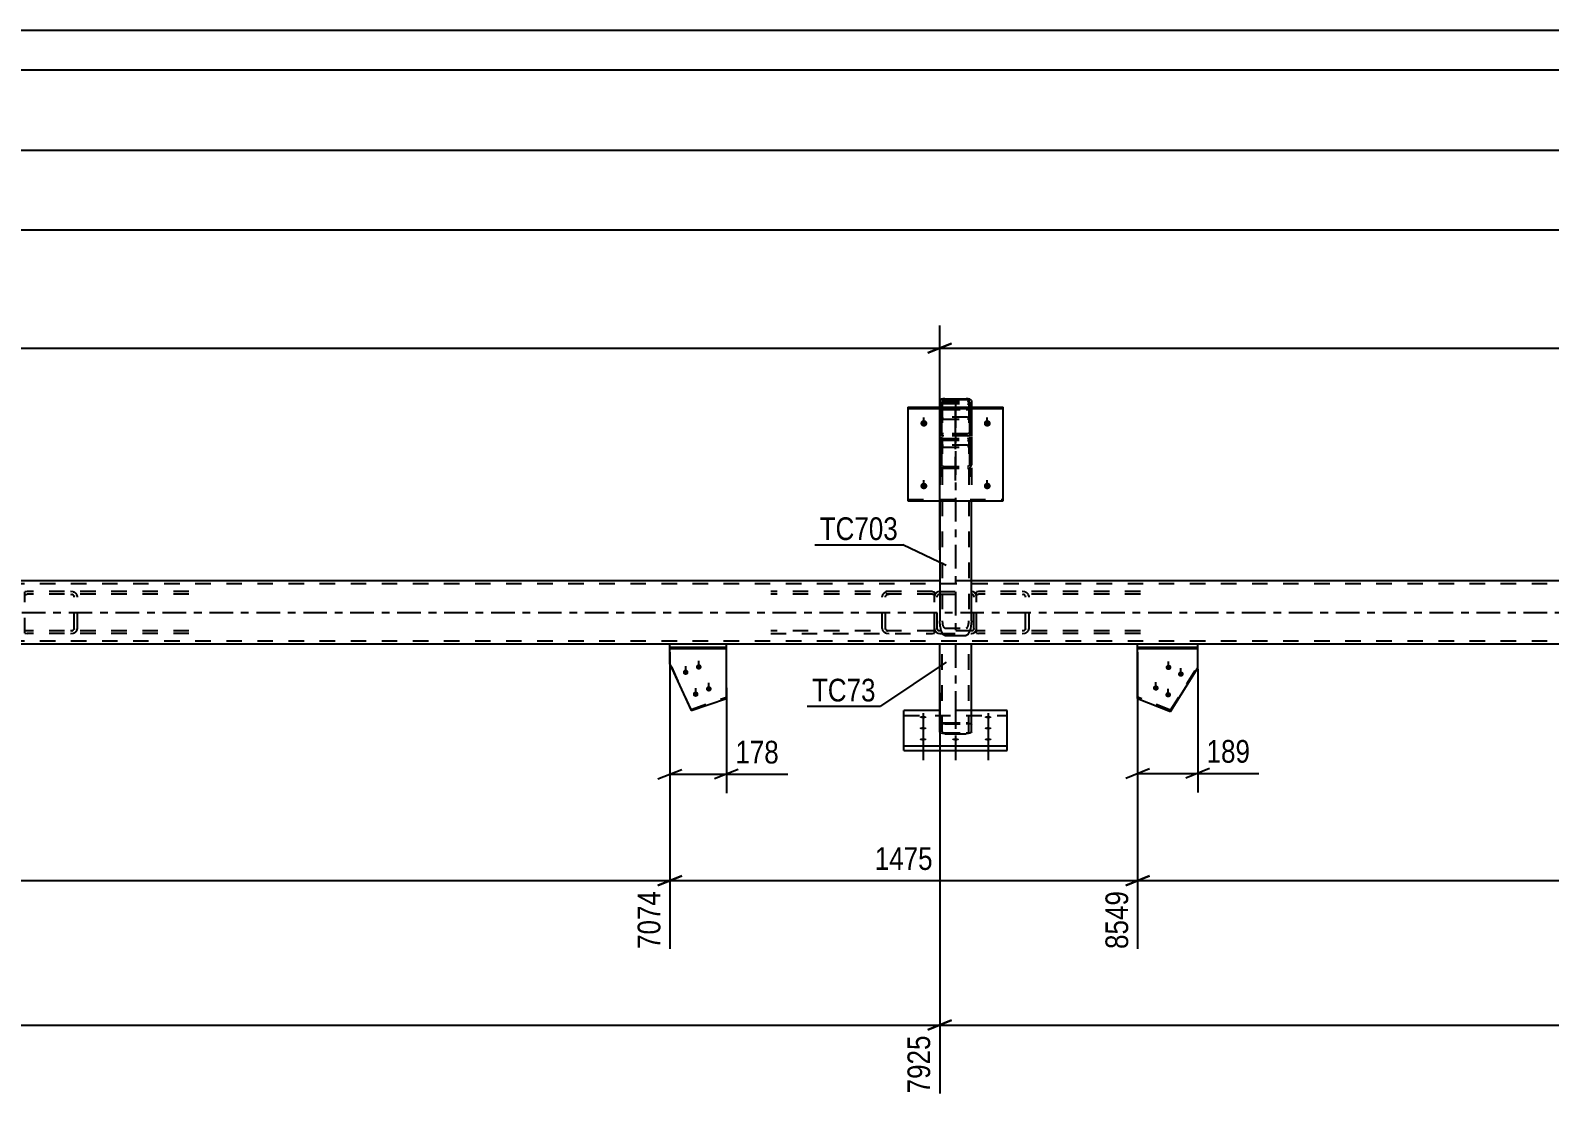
# Model space of a CAD drawing. Header units: millimetres. Extents: x -174 to 1015, y -641 to 200.
# Drawn here: x 183.5 to 375.1, y 63.6 to 200.1 of the extents above; entities that cross this region are included whole.
import ezdxf

# ---------------------------------------------------------------- set-up
doc = ezdxf.new("R2010")
doc.units = ezdxf.units.MM
doc.linetypes.add('DXK_LINE_DOT2', pattern=[3.9198, 1.9599, -1.9599])
doc.linetypes.add('DXK_LINE_DOT3', pattern=[5.9187, 2.979, -0.9799, 0.9799, -0.9799])
doc.styles.add('Arial Narrow', font='ARIALN.TTF', dxfattribs={"height": 0.2})

# ---------------------------------------------------------------- blocks, each defined once
blk = doc.blocks.new('Unknown-814735029-1163')
at = {"color": 5, "linetype": 'Continuous'}
for p, q in [((1015.39, 200.12), (-173.61, 200.12)), ((1010.39, 195.12), (-168.61, 195.12))]:
    blk.add_line(p, q, dxfattribs=at)
blk = doc.blocks.new('Part-814735029-3160 - 3067')
at = {"color": 7, "linetype": 'DXK_LINE_DOT2'}
for p, q in [((297.33, 129.35), (276.91, 129.35)), ((297.33, 129.03), (276.91, 129.03)), ((291.02, 128.95), (290.96, 128.71)), ((290.96, 124.71), (290.96, 128.71)), ((291.4, 128.71), (291.43, 128.83)), ((291.4, 124.71), (291.4, 128.71)), ((291.84, 129.35), (291.5, 129.3)), ((291.67, 129), (291.84, 129.03)), ((297.33, 129.35), (297.58, 129.31)), ((297.33, 129.03), (297.5, 129)), ((297.5, 129), (297.58, 128.96)), ((297.58, 124.1), (297.58, 129.31)), ((290.96, 124.71), (291.02, 124.46)), ((291.43, 124.58), (291.4, 124.71)), ((297.33, 124.39), (276.91, 124.39)), ((276.91, 124.07), (297.33, 124.07)), ((291.5, 124.11), (291.84, 124.07)), ((291.84, 124.39), (291.67, 124.41)), ((297.5, 124.41), (297.33, 124.39)), ((297.33, 124.07), (297.58, 124.1)), ((297.58, 124.45), (297.5, 124.41))]:
    blk.add_line(p, q, dxfattribs=at)
for centre, radius, start, end in [((291.7, 128.52), 0.802, 104.5547, 147.5896), ((291.77, 128.61), 0.401, 104.5547, 147.5896), ((291.77, 124.8), 0.401, 212.4104, 255.4453), ((291.7, 124.89), 0.802, 212.4104, 255.4453)]:
    blk.add_arc(centre, radius, start, end, dxfattribs=at)
blk = doc.blocks.new('Part-814735029-3161 - 3067')
at = {"color": 7, "linetype": 'DXK_LINE_DOT2'}
for p, q in [((183.12, 129.35), (182.86, 129.31)), ((182.86, 124.1), (182.86, 129.31)), ((182.86, 128.96), (182.95, 129)), ((182.95, 129), (183.12, 129.03)), ((203.54, 129.35), (183.12, 129.35)), ((203.54, 129.03), (183.12, 129.03)), ((188.95, 129.3), (188.61, 129.35)), ((188.61, 129.03), (188.78, 129)), ((189.02, 128.83), (189.05, 128.71)), ((189.05, 124.71), (189.05, 128.71)), ((189.49, 128.71), (189.42, 128.95)), ((189.49, 124.71), (189.49, 128.71)), ((189.05, 124.71), (189.02, 124.58)), ((189.42, 124.46), (189.49, 124.71)), ((182.95, 124.41), (182.86, 124.45)), ((182.86, 124.1), (183.12, 124.07)), ((183.12, 124.39), (182.95, 124.41)), ((203.54, 124.39), (183.12, 124.39)), ((203.54, 124.07), (183.12, 124.07)), ((188.78, 124.41), (188.61, 124.39)), ((188.61, 124.07), (188.95, 124.11))]:
    blk.add_line(p, q, dxfattribs=at)
for centre, radius, start, end in [((188.68, 128.61), 0.401, 32.4104, 75.4453), ((188.75, 128.52), 0.802, 32.4104, 75.4453), ((188.68, 124.8), 0.401, 284.5547, 327.5896), ((188.75, 124.89), 0.802, 284.5547, 327.5896)]:
    blk.add_arc(centre, radius, start, end, dxfattribs=at)
blk = doc.blocks.new('Bolt-814735029-3097 - 3067')
at = {"linetype": 'Continuous'}
for points in [[(296.22, 150.97), (296.32, 150.97), (296.4, 150.94), (296.48, 150.9), (296.55, 150.84), (296.6, 150.77), (296.64, 150.69), (296.66, 150.6), (296.66, 150.52), (296.64, 150.43), (296.6, 150.35), (296.55, 150.28), (296.48, 150.23), (296.4, 150.18), (296.32, 150.16), (296.22, 150.15), (296.13, 150.16), (296.04, 150.18), (295.96, 150.23), (295.9, 150.28), (295.84, 150.35), (295.81, 150.43), (295.79, 150.52), (295.79, 150.6), (295.81, 150.69), (295.84, 150.77), (295.9, 150.84), (295.96, 150.9), (296.04, 150.94), (296.13, 150.97)], [(296.22, 143.08), (296.32, 143.07), (296.4, 143.04), (296.48, 143), (296.55, 142.94), (296.6, 142.87), (296.64, 142.79), (296.66, 142.71), (296.66, 142.62), (296.64, 142.54), (296.6, 142.46), (296.55, 142.39), (296.48, 142.33), (296.4, 142.29), (296.32, 142.26), (296.22, 142.25), (296.13, 142.26), (296.04, 142.29), (295.96, 142.33), (295.9, 142.39), (295.84, 142.46), (295.81, 142.54), (295.79, 142.62), (295.79, 142.71), (295.81, 142.79), (295.84, 142.87), (295.9, 142.94), (295.96, 143), (296.04, 143.04), (296.13, 143.07)]]:
    blk.add_hatch(color=1, dxfattribs=at).paths.add_polyline_path(points)
at = {"color": 1, "linetype": 'Continuous'}
for p, q in [((296.22, 150.22), (296.22, 151.29)), ((296.22, 142.33), (296.22, 143.39))]:
    blk.add_line(p, q, dxfattribs=at)
blk = doc.blocks.new('Bolt-814735029-3098 - 3067')
at = {"linetype": 'Continuous'}
for points in [[(296.12, 113.37), (296.03, 113.37), (295.95, 113.38), (295.87, 113.39), (295.8, 113.42), (295.74, 113.44), (295.71, 113.47), (295.69, 113.5), (295.69, 113.53), (295.71, 113.56), (295.74, 113.59), (295.8, 113.62), (295.87, 113.64), (295.95, 113.65), (296.03, 113.66), (296.12, 113.67), (296.22, 113.66), (296.3, 113.65), (296.38, 113.64), (296.45, 113.62), (296.51, 113.59), (296.54, 113.56), (296.56, 113.53), (296.56, 113.5), (296.54, 113.47), (296.51, 113.44), (296.45, 113.42), (296.38, 113.39), (296.3, 113.38), (296.22, 113.37)], [(304.32, 113.37), (304.23, 113.37), (304.15, 113.38), (304.07, 113.39), (304, 113.42), (303.94, 113.44), (303.91, 113.47), (303.89, 113.5), (303.89, 113.53), (303.91, 113.56), (303.94, 113.59), (304, 113.62), (304.07, 113.64), (304.15, 113.65), (304.23, 113.66), (304.32, 113.67), (304.42, 113.66), (304.5, 113.65), (304.58, 113.64), (304.65, 113.62), (304.71, 113.59), (304.74, 113.56), (304.76, 113.53), (304.76, 113.5), (304.74, 113.47), (304.71, 113.44), (304.65, 113.42), (304.58, 113.39), (304.5, 113.38), (304.42, 113.37)], [(296.12, 111.96), (296.03, 111.97), (295.95, 111.98), (295.87, 111.99), (295.8, 112.01), (295.74, 112.04), (295.71, 112.07), (295.69, 112.1), (295.69, 112.13), (295.71, 112.16), (295.74, 112.19), (295.8, 112.21), (295.87, 112.24), (295.95, 112.25), (296.03, 112.26), (296.12, 112.26), (296.22, 112.26), (296.3, 112.25), (296.38, 112.24), (296.45, 112.21), (296.51, 112.19), (296.54, 112.16), (296.56, 112.13), (296.56, 112.1), (296.54, 112.07), (296.51, 112.04), (296.45, 112.01), (296.38, 111.99), (296.3, 111.98), (296.22, 111.97)], [(304.32, 111.96), (304.23, 111.97), (304.15, 111.98), (304.07, 111.99), (304, 112.01), (303.94, 112.04), (303.91, 112.07), (303.89, 112.1), (303.89, 112.13), (303.91, 112.16), (303.94, 112.19), (304, 112.21), (304.07, 112.24), (304.15, 112.25), (304.23, 112.26), (304.32, 112.26), (304.42, 112.26), (304.5, 112.25), (304.58, 112.24), (304.65, 112.21), (304.71, 112.19), (304.74, 112.16), (304.76, 112.13), (304.76, 112.1), (304.74, 112.07), (304.71, 112.04), (304.65, 112.01), (304.58, 111.99), (304.5, 111.98), (304.42, 111.97)], [(296.12, 110.56), (296.03, 110.56), (295.95, 110.57), (295.87, 110.59), (295.8, 110.61), (295.74, 110.64), (295.71, 110.67), (295.69, 110.7), (295.69, 110.73), (295.71, 110.76), (295.74, 110.79), (295.8, 110.81), (295.87, 110.83), (295.95, 110.85), (296.03, 110.86), (296.12, 110.86), (296.22, 110.86), (296.3, 110.85), (296.38, 110.83), (296.45, 110.81), (296.51, 110.79), (296.54, 110.76), (296.56, 110.73), (296.56, 110.7), (296.54, 110.67), (296.51, 110.64), (296.45, 110.61), (296.38, 110.59), (296.3, 110.57), (296.22, 110.56)], [(300.22, 110.56), (300.13, 110.56), (300.05, 110.57), (299.97, 110.59), (299.9, 110.61), (299.84, 110.64), (299.81, 110.67), (299.79, 110.7), (299.79, 110.73), (299.81, 110.76), (299.84, 110.79), (299.9, 110.81), (299.97, 110.83), (300.05, 110.85), (300.13, 110.86), (300.22, 110.86), (300.32, 110.86), (300.4, 110.85), (300.48, 110.83), (300.55, 110.81), (300.61, 110.79), (300.64, 110.76), (300.66, 110.73), (300.66, 110.7), (300.64, 110.67), (300.61, 110.64), (300.55, 110.61), (300.48, 110.59), (300.4, 110.57), (300.32, 110.56)], [(304.32, 110.56), (304.23, 110.56), (304.15, 110.57), (304.07, 110.59), (304, 110.61), (303.94, 110.64), (303.91, 110.67), (303.89, 110.7), (303.89, 110.73), (303.91, 110.76), (303.94, 110.79), (304, 110.81), (304.07, 110.83), (304.15, 110.85), (304.23, 110.86), (304.32, 110.86), (304.42, 110.86), (304.5, 110.85), (304.58, 110.83), (304.65, 110.81), (304.71, 110.79), (304.74, 110.76), (304.76, 110.73), (304.76, 110.7), (304.74, 110.67), (304.71, 110.64), (304.65, 110.61), (304.58, 110.59), (304.5, 110.57), (304.42, 110.56)]]:
    blk.add_hatch(color=1, dxfattribs=at).paths.add_polyline_path(points)
at = {"color": 1, "linetype": 'Continuous'}
for p, q in [((296.12, 114), (296.12, 110.89)), ((304.32, 114), (304.32, 110.89)), ((296.12, 112.6), (296.12, 109.48)), ((296.12, 111.2), (296.12, 108.08)), ((300.22, 111.2), (300.22, 108.08)), ((304.32, 112.6), (304.32, 109.48)), ((304.32, 111.2), (304.32, 108.08))]:
    blk.add_line(p, q, dxfattribs=at)
at = {"color": 1, "linetype": 'DXK_LINE_DOT2'}
blk.add_line((300.22, 114), (300.22, 110.89), dxfattribs=at)
blk = doc.blocks.new('Part-814735029-3190 - 3067')
at = {"color": 7, "linetype": 'DXK_LINE_DOT2'}
for p, q in [((303.12, 129.35), (302.86, 129.31)), ((302.86, 124.1), (302.86, 129.31)), ((302.86, 128.96), (302.95, 129)), ((302.95, 129), (303.12, 129.03)), ((323.54, 129.35), (303.12, 129.35)), ((323.54, 129.03), (303.12, 129.03)), ((308.95, 129.3), (308.61, 129.35)), ((308.61, 129.03), (308.78, 129)), ((309.02, 128.83), (309.05, 128.71)), ((309.05, 124.71), (309.05, 128.71)), ((309.49, 128.71), (309.42, 128.95)), ((309.49, 124.71), (309.49, 128.71)), ((309.05, 124.71), (309.02, 124.58)), ((309.42, 124.46), (309.49, 124.71)), ((302.95, 124.41), (302.86, 124.45)), ((302.86, 124.1), (303.12, 124.07)), ((303.12, 124.39), (302.95, 124.41)), ((323.54, 124.39), (303.12, 124.39)), ((323.54, 124.07), (303.12, 124.07)), ((308.78, 124.41), (308.61, 124.39)), ((308.61, 124.07), (308.95, 124.11))]:
    blk.add_line(p, q, dxfattribs=at)
for centre, radius, start, end in [((308.68, 128.61), 0.401, 32.4105, 75.4453), ((308.75, 128.52), 0.802, 32.4105, 75.4453), ((308.68, 124.8), 0.401, 284.5547, 327.5895), ((308.75, 124.89), 0.802, 284.5547, 327.5895)]:
    blk.add_arc(centre, radius, start, end, dxfattribs=at)
blk = doc.blocks.new('Part-814735029-3227 - 3067')
at = {"color": 7, "linetype": 'DXK_LINE_DOT2'}
for p, q in [((297.63, 128.95), (297.58, 128.71)), ((297.58, 124.71), (297.58, 128.71)), ((297.9, 128.71), (297.93, 128.83)), ((297.9, 124.71), (297.9, 128.71)), ((298.22, 129.35), (297.98, 129.3)), ((298.1, 129), (298.22, 129.03)), ((298.22, 129.35), (302.22, 129.35)), ((298.22, 129.03), (302.22, 129.03)), ((302.47, 129.3), (302.22, 129.35)), ((302.22, 129.03), (302.35, 129)), ((302.52, 128.83), (302.54, 128.71)), ((302.54, 124.71), (302.54, 128.71)), ((302.86, 128.71), (302.82, 128.95)), ((302.86, 124.71), (302.86, 128.71)), ((297.58, 124.71), (297.63, 124.46)), ((297.93, 124.58), (297.9, 124.71)), ((302.54, 124.71), (302.52, 124.58)), ((302.82, 124.46), (302.86, 124.71)), ((297.98, 124.11), (298.22, 124.07)), ((298.22, 124.39), (298.1, 124.41)), ((302.22, 124.39), (298.22, 124.39)), ((298.22, 124.07), (302.22, 124.07)), ((302.35, 124.41), (302.22, 124.39)), ((302.22, 124.07), (302.47, 124.11))]:
    blk.add_line(p, q, dxfattribs=at)
for centre, radius, start, end in [((298.22, 128.71), 0.64, 112.5, 157.5), ((298.22, 128.71), 0.32, 112.5, 157.5), ((302.22, 128.71), 0.32, 22.5, 67.5), ((302.22, 128.71), 0.64, 22.5, 67.5), ((298.22, 124.71), 0.32, 202.5, 247.5), ((302.22, 124.71), 0.32, 292.5, 337.5), ((298.22, 124.71), 0.64, 202.5, 247.5), ((302.22, 124.71), 0.64, 292.5, 337.5)]:
    blk.add_arc(centre, radius, start, end, dxfattribs=at)
blk = doc.blocks.new('Part-814735029-3247 - 3067')
at = {"color": 2, "linetype": 'Continuous'}
for p, q in [((298.22, 111.65), (298.22, 122.71)), ((302.16, 122.71), (298.29, 122.71)), ((302.22, 111.65), (302.22, 122.71)), ((298.27, 111.57), (298.22, 111.65)), ((298.41, 111.49), (298.27, 111.57)), ((298.62, 111.45), (298.41, 111.49)), ((298.86, 111.43), (298.62, 111.45)), ((298.86, 111.43), (301.58, 111.43)), ((301.83, 111.45), (301.58, 111.43)), ((302.04, 111.49), (301.83, 111.45)), ((302.18, 111.57), (302.04, 111.49)), ((302.22, 111.65), (302.18, 111.57))]:
    blk.add_line(p, q, dxfattribs=at)
at = {"color": 7, "linetype": 'DXK_LINE_DOT2'}
for p, q in [((298.29, 122.71), (298.22, 122.71)), ((298.27, 122.71), (298.29, 122.71)), ((298.54, 111.65), (298.54, 122.71)), ((301.88, 122.71), (301.9, 122.71)), ((301.9, 111.65), (301.9, 122.71)), ((302.18, 122.71), (302.16, 122.71)), ((302.18, 122.71), (302.16, 122.71)), ((302.22, 122.71), (302.18, 122.71)), ((298.22, 112.58), (298.27, 112.66)), ((298.27, 112.66), (298.41, 112.73)), ((298.41, 112.73), (298.62, 112.78)), ((298.57, 112.62), (298.54, 112.58)), ((298.54, 111.65), (298.57, 111.61)), ((298.64, 112.66), (298.57, 112.62)), ((298.57, 111.61), (298.64, 111.57)), ((298.62, 112.78), (298.86, 112.8)), ((298.74, 112.68), (298.64, 112.66)), ((298.64, 111.57), (298.74, 111.55)), ((298.86, 112.69), (298.74, 112.68)), ((298.74, 111.55), (298.86, 111.54)), ((298.86, 112.8), (301.58, 112.8)), ((298.86, 112.69), (301.58, 112.69)), ((298.86, 111.54), (301.58, 111.54)), ((301.58, 112.8), (301.83, 112.78)), ((301.71, 112.68), (301.58, 112.69)), ((301.58, 111.54), (301.71, 111.55)), ((301.81, 112.66), (301.71, 112.68)), ((301.71, 111.55), (301.81, 111.57)), ((301.81, 112.66), (301.83, 112.65)), ((301.81, 111.57), (301.88, 111.61)), ((301.83, 112.78), (302.04, 112.73)), ((301.83, 112.65), (301.88, 112.62)), ((301.9, 112.58), (301.88, 112.62)), ((301.88, 111.61), (301.9, 111.65)), ((302.04, 112.73), (302.18, 112.66)), ((302.18, 112.66), (302.22, 112.58))]:
    blk.add_line(p, q, dxfattribs=at)
at = {"color": 7, "linetype": 'DXK_LINE_DOT3'}
blk.add_line((300.22, 122.71), (300.22, 112.11), dxfattribs=at)
blk = doc.blocks.new('Part-814735029-3248 - 3067')
at = {"color": 2, "linetype": 'Continuous'}
for p, q in [((330.76, 122.71), (323.19, 122.71)), ((323.19, 122.31), (323.19, 122.71)), ((330.76, 122.31), (330.76, 122.71)), ((330.76, 122.31), (323.19, 122.31))]:
    blk.add_line(p, q, dxfattribs=at)
blk = doc.blocks.new('Part-814735029-3250 - 3067')
at = {"color": 2, "linetype": 'Continuous'}
for p, q in [((271.32, 122.71), (264.19, 122.71)), ((264.19, 122.31), (264.19, 122.71)), ((271.32, 122.31), (271.32, 122.71)), ((271.32, 122.31), (264.19, 122.31))]:
    blk.add_line(p, q, dxfattribs=at)
blk = doc.blocks.new('Part-814735029-3251 - 3067')
at = {"color": 2, "linetype": 'Continuous'}
for p, q in [((293.72, 109.29), (293.72, 114.34)), ((298.22, 114.34), (293.72, 114.34)), ((306.72, 114.34), (302.22, 114.34)), ((306.72, 109.29), (306.72, 114.34)), ((293.72, 109.89), (306.72, 109.89)), ((293.72, 109.29), (306.72, 109.29))]:
    blk.add_line(p, q, dxfattribs=at)
at = {"color": 7, "linetype": 'DXK_LINE_DOT2'}
for p, q in [((293.72, 113.74), (306.72, 113.74)), ((302.22, 114.34), (298.22, 114.34))]:
    blk.add_line(p, q, dxfattribs=at)
blk = doc.blocks.new('Part-814735029-3368 - 3067')
at = {"color": 2, "linetype": 'Continuous'}
for p, q in [((294.22, 152.6), (294.22, 140.79)), ((294.22, 152.6), (306.22, 152.6)), ((294.22, 152.44), (306.22, 152.44)), ((306.22, 140.79), (306.22, 152.6)), ((294.22, 140.79), (306.22, 140.79))]:
    blk.add_line(p, q, dxfattribs=at)
at = {"color": 7, "linetype": 'DXK_LINE_DOT2'}
blk.add_line((294.22, 140.95), (306.22, 140.95), dxfattribs=at)
blk = doc.blocks.new('Part-814735029-3263 - 3067')
at = {"color": 2, "linetype": 'Continuous'}
for p, q in [((298.27, 153.54), (298.22, 153.45)), ((298.22, 153.45), (298.22, 152.6)), ((298.41, 153.61), (298.27, 153.54)), ((298.62, 153.65), (298.41, 153.61)), ((298.54, 153.45), (298.57, 153.49)), ((298.54, 153.45), (298.54, 152.6)), ((298.57, 153.49), (298.64, 153.53)), ((298.86, 153.67), (298.62, 153.65)), ((298.64, 153.53), (298.74, 153.55)), ((298.74, 153.55), (298.86, 153.56)), ((298.86, 153.67), (301.58, 153.67)), ((298.86, 153.56), (301.58, 153.56)), ((301.83, 153.65), (301.58, 153.67)), ((301.58, 153.56), (301.71, 153.55)), ((301.71, 153.55), (301.81, 153.53)), ((301.81, 153.53), (301.88, 153.49)), ((302.04, 153.61), (301.83, 153.65)), ((301.88, 153.49), (301.9, 153.45)), ((301.9, 153.45), (301.9, 152.6)), ((302.17, 153.54), (302.04, 153.61)), ((302.22, 153.45), (302.17, 153.54)), ((302.22, 153.45), (302.22, 152.6)), ((298.22, 140.79), (298.22, 125.68)), ((302.22, 125.68), (302.22, 140.79)), ((298.27, 124.96), (298.22, 125.68)), ((302.22, 125.68), (302.17, 124.96)), ((298.86, 123.8), (298.62, 123.95)), ((298.86, 123.8), (301.58, 123.8)), ((301.83, 123.95), (301.58, 123.8))]:
    blk.add_line(p, q, dxfattribs=at)
at = {"color": 7, "linetype": 'DXK_LINE_DOT2'}
for p, q in [((298.22, 152.6), (298.22, 140.79)), ((298.22, 152.52), (298.27, 152.44)), ((298.27, 152.44), (298.41, 152.37)), ((298.41, 152.37), (298.62, 152.32)), ((298.54, 152.6), (298.54, 125.68)), ((298.57, 152.48), (298.54, 152.52)), ((298.64, 152.44), (298.57, 152.48)), ((298.62, 152.32), (298.86, 152.3)), ((298.64, 152.44), (298.65, 152.44)), ((298.65, 152.44), (298.74, 152.42)), ((298.74, 152.42), (298.86, 152.41)), ((298.86, 152.41), (301.58, 152.41)), ((298.86, 152.3), (301.58, 152.3)), ((301.71, 152.42), (301.58, 152.41)), ((301.58, 152.3), (301.83, 152.32)), ((301.81, 152.44), (301.71, 152.42)), ((301.88, 152.48), (301.81, 152.44)), ((301.83, 152.32), (302.04, 152.37)), ((301.9, 152.52), (301.88, 152.48)), ((301.9, 152.6), (301.9, 125.68)), ((302.04, 152.37), (302.17, 152.44)), ((302.17, 152.44), (302.22, 152.52)), ((302.22, 152.6), (302.22, 140.79)), ((302.22, 130.71), (298.22, 130.71)), ((298.54, 125.68), (298.57, 125.32)), ((298.74, 124.81), (298.86, 124.74)), ((298.86, 124.74), (301.58, 124.74)), ((301.58, 124.74), (301.71, 124.81)), ((301.88, 125.32), (301.9, 125.68))]:
    blk.add_line(p, q, dxfattribs=at)
at = {"color": 7, "linetype": 'DXK_LINE_DOT3'}
blk.add_line((300.22, 152.99), (300.22, 124.49), dxfattribs=at)
at = {"color": 2, "linetype": 'Continuous'}
for centre, start, end in [((300.44, 125.14), 184.6481, 213.1157), ((300, 125.14), 326.8843, 355.3519)]:
    blk.add_arc(centre, 2.18, start, end, dxfattribs=at)
at = {"color": 7, "linetype": 'DXK_LINE_DOT2'}
for centre, start, end in [((299.65, 125.41), 184.6481, 213.1157), ((300.79, 125.41), 326.8843, 355.3519)]:
    blk.add_arc(centre, 1.09, start, end, dxfattribs=at)
blk = doc.blocks.new('Part-814735029-3309 - 3067')
at = {"color": 7, "linetype": 'DXK_LINE_DOT2'}
for p, q in [((943.22, 130.31), (-18.78, 130.31)), ((302.22, 130.71), (298.22, 130.71)), ((943.22, 123.11), (-18.78, 123.11)), ((271.32, 122.71), (264.19, 122.71)), ((302.16, 122.71), (298.29, 122.71)), ((330.76, 122.71), (323.19, 122.71))]:
    blk.add_line(p, q, dxfattribs=at)
at = {"color": 2, "linetype": 'Continuous'}
for p, q in [((298.22, 130.71), (62.23, 130.71)), ((478.23, 130.71), (302.22, 130.71)), ((264.19, 122.71), (85.76, 122.71)), ((298.29, 122.71), (271.32, 122.71)), ((323.19, 122.71), (302.16, 122.71)), ((460.21, 122.71), (330.76, 122.71))]:
    blk.add_line(p, q, dxfattribs=at)
at = {"color": 7, "linetype": 'DXK_LINE_DOT3'}
blk.add_line((-18.78, 126.71), (943.22, 126.71), dxfattribs=at)
blk = doc.blocks.new('Part-814735029-3341 - 3067')
at = {"color": 7, "linetype": 'DXK_LINE_DOT2'}
for p, q in [((323.19, 122.31), (323.19, 122.33)), ((323.19, 122.33), (330.76, 122.33)), ((323.19, 122.31), (323.19, 122.33)), ((330.76, 122.31), (330.76, 122.33)), ((330.76, 122.31), (330.76, 122.33)), ((327.35, 114.38), (330.76, 119.92)), ((327.35, 114.38), (323.19, 116.02)), ((327.35, 114.22), (327.35, 114.38))]:
    blk.add_line(p, q, dxfattribs=at)
at = {"color": 2, "linetype": 'Continuous'}
for p, q in [((323.19, 115.86), (323.19, 122.31)), ((323.19, 122.16), (330.76, 122.16)), ((330.76, 119.75), (330.76, 122.31)), ((327.35, 114.22), (330.76, 119.75)), ((323.19, 115.86), (327.35, 114.22))]:
    blk.add_line(p, q, dxfattribs=at)
blk = doc.blocks.new('Bolt-814735029-3342 - 3067')
at = {"linetype": 'Continuous'}
for points in [[(327.08, 120.13), (327.16, 120.12), (327.23, 120.1), (327.3, 120.07), (327.35, 120.02), (327.4, 119.96), (327.43, 119.9), (327.44, 119.83), (327.44, 119.76), (327.43, 119.69), (327.4, 119.62), (327.35, 119.57), (327.3, 119.52), (327.23, 119.48), (327.16, 119.46), (327.08, 119.45), (327.01, 119.46), (326.94, 119.48), (326.87, 119.52), (326.82, 119.57), (326.77, 119.62), (326.74, 119.69), (326.73, 119.76), (326.73, 119.83), (326.74, 119.9), (326.77, 119.96), (326.82, 120.02), (326.87, 120.07), (326.94, 120.1), (327.01, 120.12)], [(328.64, 119.28), (328.72, 119.28), (328.79, 119.26), (328.85, 119.22), (328.91, 119.17), (328.95, 119.12), (328.98, 119.05), (329, 118.98), (329, 118.91), (328.98, 118.84), (328.95, 118.78), (328.91, 118.72), (328.85, 118.67), (328.79, 118.64), (328.72, 118.62), (328.64, 118.61), (328.57, 118.62), (328.5, 118.64), (328.43, 118.67), (328.37, 118.72), (328.33, 118.78), (328.3, 118.84), (328.28, 118.91), (328.28, 118.98), (328.3, 119.05), (328.33, 119.12), (328.37, 119.17), (328.43, 119.22), (328.5, 119.26), (328.57, 119.28)], [(325.48, 117.53), (325.56, 117.52), (325.63, 117.5), (325.69, 117.46), (325.75, 117.42), (325.79, 117.36), (325.82, 117.29), (325.84, 117.23), (325.84, 117.15), (325.82, 117.09), (325.79, 117.02), (325.75, 116.96), (325.69, 116.92), (325.63, 116.88), (325.56, 116.86), (325.48, 116.85), (325.41, 116.86), (325.34, 116.88), (325.27, 116.92), (325.21, 116.96), (325.17, 117.02), (325.14, 117.09), (325.12, 117.15), (325.12, 117.23), (325.14, 117.29), (325.17, 117.36), (325.21, 117.42), (325.27, 117.46), (325.34, 117.5), (325.41, 117.52)], [(327.04, 116.68), (327.12, 116.67), (327.19, 116.65), (327.25, 116.62), (327.31, 116.57), (327.35, 116.51), (327.38, 116.45), (327.4, 116.38), (327.4, 116.31), (327.38, 116.24), (327.35, 116.17), (327.31, 116.12), (327.25, 116.07), (327.19, 116.03), (327.12, 116.01), (327.04, 116), (326.97, 116.01), (326.89, 116.03), (326.83, 116.07), (326.77, 116.12), (326.73, 116.17), (326.7, 116.24), (326.68, 116.31), (326.68, 116.38), (326.7, 116.45), (326.73, 116.51), (326.77, 116.57), (326.83, 116.62), (326.89, 116.65), (326.97, 116.67)]]:
    blk.add_hatch(color=1, dxfattribs=at).paths.add_polyline_path(points)
at = {"color": 1, "linetype": 'Continuous'}
for p, q in [((327.08, 119.52), (327.08, 120.55)), ((328.64, 118.67), (328.64, 119.7)), ((325.48, 116.92), (325.48, 117.94)), ((327.04, 116.07), (327.04, 117.1))]:
    blk.add_line(p, q, dxfattribs=at)
blk = doc.blocks.new('Part-814735029-3352 - 3067')
at = {"color": 7, "linetype": 'DXK_LINE_DOT2'}
for p, q in [((264.19, 122.31), (264.19, 122.33)), ((264.19, 122.33), (271.32, 122.33)), ((264.19, 122.31), (264.19, 122.33)), ((271.32, 122.31), (271.32, 122.33)), ((271.32, 122.31), (271.32, 122.33)), ((266.87, 114.5), (264.19, 120.38)), ((266.87, 114.5), (271.32, 116.02)), ((266.87, 114.34), (266.87, 114.5))]:
    blk.add_line(p, q, dxfattribs=at)
at = {"color": 2, "linetype": 'Continuous'}
for p, q in [((264.19, 120.21), (264.19, 122.31)), ((264.19, 122.16), (271.32, 122.16)), ((271.32, 115.86), (271.32, 122.31)), ((264.19, 120.21), (266.87, 114.34)), ((266.87, 114.34), (271.32, 115.86))]:
    blk.add_line(p, q, dxfattribs=at)
blk = doc.blocks.new('Bolt-814735029-3353 - 3067')
at = {"linetype": 'Continuous'}
for points in [[(266.19, 119.52), (266.26, 119.51), (266.33, 119.49), (266.4, 119.45), (266.45, 119.4), (266.5, 119.35), (266.53, 119.28), (266.54, 119.21), (266.54, 119.14), (266.53, 119.07), (266.5, 119.01), (266.45, 118.95), (266.4, 118.9), (266.33, 118.87), (266.26, 118.85), (266.19, 118.84), (266.11, 118.85), (266.04, 118.87), (265.97, 118.9), (265.92, 118.95), (265.87, 119.01), (265.84, 119.07), (265.83, 119.14), (265.83, 119.21), (265.84, 119.28), (265.87, 119.35), (265.92, 119.4), (265.97, 119.45), (266.04, 119.49), (266.11, 119.51)], [(267.84, 120.18), (267.91, 120.17), (267.99, 120.15), (268.05, 120.12), (268.11, 120.07), (268.15, 120.01), (268.18, 119.95), (268.2, 119.88), (268.2, 119.81), (268.18, 119.74), (268.15, 119.67), (268.11, 119.62), (268.05, 119.57), (267.99, 119.53), (267.91, 119.51), (267.84, 119.5), (267.77, 119.51), (267.69, 119.53), (267.63, 119.57), (267.57, 119.62), (267.53, 119.67), (267.5, 119.74), (267.48, 119.81), (267.48, 119.88), (267.5, 119.95), (267.53, 120.01), (267.57, 120.07), (267.63, 120.12), (267.69, 120.15), (267.77, 120.17)], [(269.1, 117.42), (269.17, 117.41), (269.25, 117.39), (269.31, 117.35), (269.37, 117.31), (269.41, 117.25), (269.44, 117.18), (269.46, 117.11), (269.46, 117.04), (269.44, 116.97), (269.41, 116.91), (269.37, 116.85), (269.31, 116.81), (269.25, 116.77), (269.17, 116.75), (269.1, 116.74), (269.03, 116.75), (268.95, 116.77), (268.89, 116.81), (268.83, 116.85), (268.79, 116.91), (268.76, 116.97), (268.74, 117.04), (268.74, 117.11), (268.76, 117.18), (268.79, 117.25), (268.83, 117.31), (268.89, 117.35), (268.95, 117.39), (269.03, 117.41)], [(267.45, 116.75), (267.52, 116.74), (267.59, 116.72), (267.66, 116.69), (267.71, 116.64), (267.76, 116.58), (267.79, 116.52), (267.8, 116.45), (267.8, 116.38), (267.79, 116.31), (267.76, 116.24), (267.71, 116.19), (267.66, 116.14), (267.59, 116.1), (267.52, 116.08), (267.45, 116.07), (267.37, 116.08), (267.3, 116.1), (267.23, 116.14), (267.18, 116.19), (267.13, 116.24), (267.1, 116.31), (267.09, 116.38), (267.09, 116.45), (267.1, 116.52), (267.13, 116.58), (267.18, 116.64), (267.23, 116.69), (267.3, 116.72), (267.37, 116.74)]]:
    blk.add_hatch(color=1, dxfattribs=at).paths.add_polyline_path(points)
at = {"color": 1, "linetype": 'Continuous'}
for p, q in [((266.19, 118.9), (266.19, 119.93)), ((267.84, 119.57), (267.84, 120.6)), ((267.45, 116.14), (267.45, 117.17)), ((269.1, 116.81), (269.1, 117.83))]:
    blk.add_line(p, q, dxfattribs=at)
blk = doc.blocks.new('Part-814735029-8378 - 3067')
at = {"color": 7, "linetype": 'DXK_LINE_DOT2'}
for p, q in [((298.7, 153.32), (298.52, 153.28)), ((298.7, 153.32), (298.74, 153.32)), ((298.74, 153.32), (301.74, 153.32)), ((301.93, 153.28), (301.74, 153.32)), ((298.26, 152.99), (298.22, 152.8)), ((298.22, 152.8), (298.22, 143.8)), ((298.36, 153.16), (298.26, 152.99)), ((298.52, 153.28), (298.36, 153.16)), ((298.46, 152.8), (298.48, 152.89)), ((298.46, 152.8), (298.46, 143.8)), ((298.48, 152.89), (298.53, 152.98)), ((298.53, 152.98), (298.61, 153.04)), ((298.61, 153.04), (298.64, 153.04)), ((298.64, 153.04), (298.7, 153.06)), ((298.7, 153.06), (298.74, 153.06)), ((298.74, 153.06), (301.74, 153.06)), ((301.74, 153.06), (301.83, 153.04)), ((301.83, 153.04), (301.91, 152.98)), ((301.91, 152.98), (301.96, 152.89)), ((302.08, 153.16), (301.93, 153.28)), ((301.96, 152.89), (301.98, 152.8)), ((301.98, 152.8), (301.98, 143.8)), ((302.19, 152.99), (302.08, 153.16)), ((302.22, 152.8), (302.19, 152.99)), ((302.22, 152.8), (302.22, 143.8)), ((298.22, 149.5), (298.26, 149.3)), ((298.48, 149.4), (298.46, 149.5)), ((301.98, 149.5), (301.96, 149.4)), ((302.19, 149.3), (302.22, 149.5)), ((298.26, 149.3), (298.36, 149.14)), ((298.36, 149.14), (298.52, 149.02)), ((298.53, 149.32), (298.48, 149.4)), ((298.52, 149.02), (298.7, 148.98)), ((298.61, 149.26), (298.53, 149.32)), ((298.7, 149.24), (298.61, 149.26)), ((301.74, 149.24), (298.7, 149.24)), ((301.74, 148.98), (298.7, 148.98)), ((301.83, 149.26), (301.74, 149.24)), ((301.74, 148.98), (301.93, 149.02)), ((301.91, 149.32), (301.83, 149.26)), ((301.96, 149.4), (301.91, 149.32)), ((301.93, 149.02), (302.08, 149.14)), ((302.08, 149.14), (302.19, 149.3))]:
    blk.add_line(p, q, dxfattribs=at)
blk = doc.blocks.new('Bolt-814735029-3373 - 3067')
at = {"linetype": 'Continuous'}
for points in [[(304.22, 150.97), (304.32, 150.97), (304.4, 150.94), (304.48, 150.9), (304.55, 150.84), (304.6, 150.77), (304.64, 150.69), (304.66, 150.6), (304.66, 150.52), (304.64, 150.43), (304.6, 150.35), (304.55, 150.28), (304.48, 150.23), (304.4, 150.18), (304.32, 150.16), (304.22, 150.15), (304.13, 150.16), (304.04, 150.18), (303.96, 150.23), (303.9, 150.28), (303.84, 150.35), (303.81, 150.43), (303.79, 150.52), (303.79, 150.6), (303.81, 150.69), (303.84, 150.77), (303.9, 150.84), (303.96, 150.9), (304.04, 150.94), (304.13, 150.97)], [(304.22, 143.08), (304.32, 143.07), (304.4, 143.04), (304.48, 143), (304.55, 142.94), (304.6, 142.87), (304.64, 142.79), (304.66, 142.71), (304.66, 142.62), (304.64, 142.54), (304.6, 142.46), (304.55, 142.39), (304.48, 142.33), (304.4, 142.29), (304.32, 142.26), (304.22, 142.25), (304.13, 142.26), (304.04, 142.29), (303.96, 142.33), (303.9, 142.39), (303.84, 142.46), (303.81, 142.54), (303.79, 142.62), (303.79, 142.71), (303.81, 142.79), (303.84, 142.87), (303.9, 142.94), (303.96, 143), (304.04, 143.04), (304.13, 143.07)]]:
    blk.add_hatch(color=1, dxfattribs=at).paths.add_polyline_path(points)
at = {"color": 1, "linetype": 'Continuous'}
for p, q in [((304.22, 150.22), (304.22, 151.29)), ((304.22, 142.33), (304.22, 143.39))]:
    blk.add_line(p, q, dxfattribs=at)
blk = doc.blocks.new('Part-814735029-8383 - 3067')
at = {"color": 7, "linetype": 'DXK_LINE_DOT3'}
blk.add_line((300.22, 143.36), (300.22, 152.88), dxfattribs=at)
at = {"color": 7, "linetype": 'DXK_LINE_DOT2'}
for p, q in [((298.22, 150.89), (298.26, 151.06)), ((298.22, 150.89), (298.22, 145.35)), ((298.26, 151.06), (298.36, 151.21)), ((298.36, 151.21), (298.52, 151.3)), ((298.48, 150.97), (298.46, 150.89)), ((298.46, 150.89), (298.46, 145.35)), ((298.53, 151.05), (298.48, 150.97)), ((298.52, 151.3), (298.7, 151.34)), ((298.61, 151.1), (298.53, 151.05)), ((298.7, 151.11), (298.61, 151.1)), ((301.74, 151.34), (298.7, 151.34)), ((298.7, 151.11), (301.74, 151.11)), ((301.74, 151.34), (301.93, 151.3)), ((301.83, 151.1), (301.74, 151.11)), ((301.91, 151.05), (301.83, 151.1)), ((301.96, 150.97), (301.91, 151.05)), ((301.93, 151.3), (302.08, 151.21)), ((301.98, 150.89), (301.96, 150.97)), ((301.98, 150.89), (301.98, 145.35)), ((302.08, 151.21), (302.19, 151.06)), ((302.19, 151.06), (302.22, 150.89)), ((302.22, 150.89), (302.22, 145.35)), ((298.26, 148.38), (298.22, 148.21)), ((298.26, 147.86), (298.22, 148.03)), ((298.36, 148.52), (298.26, 148.38)), ((298.36, 147.71), (298.26, 147.86)), ((298.52, 148.62), (298.36, 148.52)), ((298.52, 147.61), (298.36, 147.71)), ((298.46, 148.21), (298.48, 148.29)), ((298.46, 148.03), (298.48, 147.94)), ((298.48, 148.29), (298.53, 148.36)), ((298.48, 147.94), (298.53, 147.87)), ((298.7, 148.66), (298.52, 148.62)), ((298.7, 147.58), (298.52, 147.61)), ((298.53, 148.36), (298.61, 148.41)), ((298.53, 147.87), (298.61, 147.82)), ((298.61, 148.41), (298.7, 148.43)), ((298.61, 147.82), (298.7, 147.81)), ((298.7, 148.66), (301.74, 148.66)), ((298.7, 148.43), (301.74, 148.43)), ((301.74, 147.81), (298.7, 147.81)), ((298.7, 147.58), (301.74, 147.58)), ((301.93, 148.62), (301.74, 148.66)), ((301.74, 148.43), (301.83, 148.41)), ((301.74, 147.81), (301.83, 147.82)), ((301.93, 147.61), (301.74, 147.58)), ((301.83, 148.41), (301.91, 148.36)), ((301.83, 147.82), (301.91, 147.87)), ((301.91, 148.36), (301.96, 148.29)), ((301.91, 147.87), (301.96, 147.94)), ((302.08, 148.52), (301.93, 148.62)), ((302.08, 147.71), (301.93, 147.61)), ((301.96, 148.29), (301.98, 148.21)), ((301.96, 147.94), (301.98, 148.03)), ((302.19, 148.38), (302.08, 148.52)), ((302.19, 147.86), (302.08, 147.71)), ((302.22, 148.21), (302.19, 148.38)), ((302.22, 148.03), (302.19, 147.86)), ((298.22, 145.35), (298.26, 145.18)), ((298.26, 145.18), (298.36, 145.03)), ((298.36, 145.03), (298.52, 144.93)), ((298.48, 145.26), (298.46, 145.35)), ((298.53, 145.19), (298.48, 145.26)), ((298.52, 144.93), (298.7, 144.9)), ((298.61, 145.14), (298.53, 145.19)), ((298.7, 145.12), (298.61, 145.14)), ((298.7, 145.12), (301.74, 145.12)), ((298.7, 144.9), (301.74, 144.9)), ((301.83, 145.14), (301.74, 145.12)), ((301.74, 144.9), (301.93, 144.93)), ((301.91, 145.19), (301.83, 145.14)), ((301.96, 145.26), (301.91, 145.19)), ((301.93, 144.93), (302.08, 145.03)), ((301.98, 145.35), (301.96, 145.26)), ((302.08, 145.03), (302.19, 145.18)), ((302.19, 145.18), (302.22, 145.35))]:
    blk.add_line(p, q, dxfattribs=at)
blk = doc.blocks.new('StraightDimension-814735029-3596 - 3067')
at = {"color": 7, "linetype": 'Continuous'}
blk.add_line((-19.78, 185.03), (944.22, 185.03), dxfattribs=at)
blk = doc.blocks.new('StraightDimension-814735029-3625 - 3067')
at = {"color": 7, "linetype": 'Continuous'}
for p, q in [((58.23, 139.76), (58.23, 162.9)), ((298.22, 134.6), (298.22, 162.9)), ((59.73, 160.65), (56.73, 159.45)), ((58.23, 160.05), (298.22, 160.05)), ((296.72, 159.45), (299.72, 160.65))]:
    blk.add_line(p, q, dxfattribs=at)
at = {"color": 0}
blk.add_wipeout([(182.48, 160.8), (182.48, 165), (173.97, 165), (173.97, 160.8)], dxfattribs=at)
at = {"color": 3, "style": 'Arial Narrow'}
blk.add_text('6000', height=2.863, dxfattribs=at).set_placement((174.57, 161.4))
blk = doc.blocks.new('StraightDimension-814735029-3636 - 3067')
at = {"color": 7, "linetype": 'Continuous'}
for p, q in [((298.22, 134.6), (298.22, 162.9)), ((478.23, 133.83), (478.23, 162.9)), ((299.72, 160.65), (296.72, 159.45)), ((298.22, 160.05), (478.23, 160.05)), ((476.73, 159.45), (479.73, 160.65))]:
    blk.add_line(p, q, dxfattribs=at)
at = {"color": 0}
blk.add_wipeout([(392.48, 160.8), (392.48, 165), (383.97, 165), (383.97, 160.8)], dxfattribs=at)
at = {"color": 3, "style": 'Arial Narrow'}
blk.add_text('4500', height=2.863, dxfattribs=at).set_placement((384.57, 161.4))
blk = doc.blocks.new('StraightDimension-814735029-20688 - 3067')
at = {"color": 7, "linetype": 'Continuous'}
for p, q in [((323.19, 121.71), (323.19, 84.28)), ((460.21, 121.7), (460.21, 82.46)), ((324.69, 93.5), (321.69, 92.3)), ((323.19, 92.9), (460.21, 92.9)), ((458.71, 92.3), (461.71, 93.5))]:
    blk.add_line(p, q, dxfattribs=at)
at = {"color": 0}
blk.add_wipeout([(395.96, 93.65), (395.96, 97.85), (387.44, 97.85), (387.44, 93.65)], dxfattribs=at)
at = {"color": 0, "linetype": 'Continuous'}
blk.add_wipeout([(459.61, 92.2), (455.41, 92.2), (455.41, 81.86), (459.61, 81.86)], dxfattribs=at)
at = {"color": 3, "style": 'Arial Narrow'}
blk.add_text('3426', height=2.863, dxfattribs=at).set_placement((388.04, 94.25))
at = {"color": 3, "linetype": 'Continuous', "style": 'Arial Narrow'}
blk.add_text('11975', height=2.863, rotation=90.0002, dxfattribs=at).set_placement((459.01, 82.46))
blk = doc.blocks.new('StraightDimension-814735029-20689 - 3067')
at = {"color": 7, "linetype": 'Continuous'}
for p, q in [((264.19, 121.71), (264.19, 84.28)), ((323.19, 121.71), (323.19, 84.28)), ((265.69, 93.5), (262.69, 92.3)), ((264.19, 92.9), (323.19, 92.9)), ((321.69, 92.3), (324.69, 93.5))]:
    blk.add_line(p, q, dxfattribs=at)
at = {"color": 0}
blk.add_wipeout([(297.95, 93.65), (297.95, 97.85), (289.43, 97.85), (289.43, 93.65)], dxfattribs=at)
at = {"color": 0, "linetype": 'Continuous'}
blk.add_wipeout([(322.59, 92.2), (318.39, 92.2), (318.39, 83.68), (322.59, 83.68)], dxfattribs=at)
at = {"color": 3, "style": 'Arial Narrow'}
blk.add_text('1475', height=2.863, dxfattribs=at).set_placement((290.03, 94.25))
at = {"color": 3, "linetype": 'Continuous', "style": 'Arial Narrow'}
blk.add_text('8549', height=2.863, rotation=90.0002, dxfattribs=at).set_placement((321.99, 84.28))
blk = doc.blocks.new('StraightDimension-814735029-20690 - 3067')
at = {"color": 7, "linetype": 'Continuous'}
for p, q in [((78.55, 121.16), (78.55, 84.28)), ((264.19, 121.71), (264.19, 84.28)), ((80.05, 93.5), (77.05, 92.3)), ((78.55, 92.9), (264.19, 92.9)), ((262.69, 92.3), (265.69, 93.5))]:
    blk.add_line(p, q, dxfattribs=at)
at = {"color": 0}
blk.add_wipeout([(175.63, 93.65), (175.63, 97.85), (167.12, 97.85), (167.12, 93.65)], dxfattribs=at)
at = {"color": 0, "linetype": 'Continuous'}
blk.add_wipeout([(263.59, 92.2), (259.39, 92.2), (259.39, 83.68), (263.59, 83.68)], dxfattribs=at)
at = {"color": 3, "style": 'Arial Narrow'}
blk.add_text('4641', height=2.863, dxfattribs=at).set_placement((167.72, 94.25))
at = {"color": 3, "linetype": 'Continuous', "style": 'Arial Narrow'}
blk.add_text('7074', height=2.863, rotation=90.0002, dxfattribs=at).set_placement((262.99, 84.28))
blk = doc.blocks.new('StraightDimension-814735029-20813 - 3067')
at = {"color": 7, "linetype": 'Continuous'}
for p, q in [((264.19, 119.79), (264.19, 103.92)), ((271.32, 117.21), (271.32, 103.92)), ((262.69, 105.72), (265.69, 106.92)), ((264.19, 106.32), (271.32, 106.32)), ((272.82, 106.92), (269.82, 105.72))]:
    blk.add_line(p, q, dxfattribs=at)
at = {"color": 0}
blk.add_wipeout([(278.53, 107.07), (278.53, 111.27), (271.85, 111.27), (271.85, 107.07)], dxfattribs=at)
at = {"color": 7, "linetype": 'Continuous'}
blk.add_line((271.32, 106.32), (279.06, 106.32), dxfattribs=at)
blk.add_line((271.32, 106.32), (279.06, 106.32), dxfattribs=at)
at = {"color": 3, "style": 'Arial Narrow'}
blk.add_text('178', height=2.863, dxfattribs=at).set_placement((272.45, 107.67))
blk = doc.blocks.new('StraightDimension-814735029-20825 - 3067')
at = {"color": 7, "linetype": 'Continuous'}
for p, q in [((330.76, 119.66), (330.76, 104.02)), ((323.19, 115.86), (323.19, 104.02)), ((321.69, 105.82), (324.69, 107.02)), ((323.19, 106.42), (330.76, 106.42)), ((332.26, 107.02), (329.26, 105.82))]:
    blk.add_line(p, q, dxfattribs=at)
at = {"color": 0}
blk.add_wipeout([(337.96, 107.17), (337.96, 111.37), (331.28, 111.37), (331.28, 107.17)], dxfattribs=at)
at = {"color": 7, "linetype": 'Continuous'}
blk.add_line((330.76, 106.42), (338.49, 106.42), dxfattribs=at)
blk.add_line((330.76, 106.42), (338.49, 106.42), dxfattribs=at)
at = {"color": 3, "style": 'Arial Narrow'}
blk.add_text('189', height=2.863, dxfattribs=at).set_placement((331.88, 107.77))
blk = doc.blocks.new('StraightDimension-814735029-27047 - 3067')
at = {"color": 7, "linetype": 'Continuous'}
for p, q in [((478.23, 117.3), (478.23, 64.25)), ((298.22, 116.57), (298.22, 66.07)), ((299.72, 75.29), (296.72, 74.09)), ((476.73, 74.09), (479.73, 75.29)), ((298.22, 74.69), (478.23, 74.69))]:
    blk.add_line(p, q, dxfattribs=at)
at = {"color": 0}
blk.add_wipeout([(392.48, 75.44), (392.48, 79.64), (383.97, 79.64), (383.97, 75.44)], dxfattribs=at)
at = {"color": 0, "linetype": 'Continuous'}
blk.add_wipeout([(477.63, 73.99), (473.43, 73.99), (473.43, 63.65), (477.63, 63.65)], dxfattribs=at)
at = {"color": 3, "style": 'Arial Narrow'}
blk.add_text('4500', height=2.863, dxfattribs=at).set_placement((384.57, 76.04))
at = {"color": 3, "linetype": 'Continuous', "style": 'Arial Narrow'}
blk.add_text('12425', height=2.863, rotation=90.0002, dxfattribs=at).set_placement((477.03, 64.25))
blk = doc.blocks.new('StraightDimension-814735029-27048 - 3067')
at = {"color": 7, "linetype": 'Continuous'}
for p, q in [((58.23, 115.31), (58.23, 66.07)), ((298.22, 116.57), (298.22, 66.07)), ((59.73, 75.29), (56.73, 74.09)), ((296.72, 74.09), (299.72, 75.29)), ((58.23, 74.69), (298.22, 74.69))]:
    blk.add_line(p, q, dxfattribs=at)
at = {"color": 0}
blk.add_wipeout([(182.48, 75.44), (182.48, 79.64), (173.97, 79.64), (173.97, 75.44)], dxfattribs=at)
at = {"color": 0, "linetype": 'Continuous'}
blk.add_wipeout([(297.62, 73.99), (293.42, 73.99), (293.42, 65.47), (297.62, 65.47)], dxfattribs=at)
at = {"color": 3, "style": 'Arial Narrow'}
blk.add_text('6000', height=2.863, dxfattribs=at).set_placement((174.57, 76.04))
at = {"color": 3, "linetype": 'Continuous', "style": 'Arial Narrow'}
blk.add_text('7925', height=2.863, rotation=90.0002, dxfattribs=at).set_placement((297.02, 66.07))
blk = doc.blocks.new('StraightDimension-814735029-27511 - 3067')
at = {"color": 7, "linetype": 'Continuous'}
blk.add_line((-18.78, 174.95), (943.22, 174.95), dxfattribs=at)
blk = doc.blocks.new('Mark-814735029-3243 - 3067')
at = {"color": 0}
blk.add_wipeout([(290.14, 115.49), (290.14, 118.49), (282.11, 118.49), (282.11, 115.49)], dxfattribs=at)
blk.add_wipeout([(290.14, 115.49), (290.14, 118.49), (282.11, 118.49), (282.11, 115.49)], dxfattribs=at)
at = {"color": 30, "linetype": 'Continuous'}
for p in [(299.04, 120.44), (281.51, 114.89)]:
    blk.add_line(p, (290.74, 114.89), dxfattribs=at)
at = {"color": 3, "style": 'Arial Narrow'}
blk.add_text('TC73', height=2.863, dxfattribs=at).set_placement((282.11, 115.49))
blk = doc.blocks.new('Mark-814735029-3259 - 3067')
at = {"color": 0}
blk.add_wipeout([(292.96, 135.85), (292.96, 138.85), (283.09, 138.85), (283.09, 135.85)], dxfattribs=at)
blk.add_wipeout([(292.96, 135.85), (292.96, 138.85), (283.09, 138.85), (283.09, 135.85)], dxfattribs=at)
at = {"color": 30, "linetype": 'Continuous'}
for p in [(282.49, 135.25), (299.03, 132.63)]:
    blk.add_line(p, (293.56, 135.25), dxfattribs=at)
at = {"color": 3, "style": 'Arial Narrow'}
blk.add_text('TC703', height=2.863, dxfattribs=at).set_placement((283.09, 135.85))

msp = doc.modelspace()

# ---------------------------------------------------------------- block references
for name in ['Unknown-814735029-1163', 'Part-814735029-3263 - 3067', 'Part-814735029-8378 - 3067', 'Part-814735029-3368 - 3067', 'Part-814735029-8383 - 3067', 'Bolt-814735029-3097 - 3067', 'Bolt-814735029-3373 - 3067', 'Part-814735029-3309 - 3067', 'Part-814735029-3161 - 3067', 'Part-814735029-3160 - 3067', 'Part-814735029-3227 - 3067', 'Part-814735029-3190 - 3067', 'Part-814735029-3250 - 3067', 'Part-814735029-3247 - 3067', 'Part-814735029-3248 - 3067', 'Part-814735029-3352 - 3067', 'Part-814735029-3341 - 3067', 'Bolt-814735029-3353 - 3067', 'Bolt-814735029-3342 - 3067', 'Part-814735029-3251 - 3067', 'Bolt-814735029-3098 - 3067']:
    msp.add_blockref(name, (0, 0))

# ---------------------------------------------------------------- next in the draw order: block references
for name in ['StraightDimension-814735029-3596 - 3067', 'StraightDimension-814735029-20688 - 3067']:
    msp.add_blockref(name, (0, 0))

# ---------------------------------------------------------------- next in the draw order: block references
for name in ['StraightDimension-814735029-3625 - 3067', 'StraightDimension-814735029-20689 - 3067']:
    msp.add_blockref(name, (0, 0))

# ---------------------------------------------------------------- next in the draw order: block references
for name in ['StraightDimension-814735029-3636 - 3067', 'StraightDimension-814735029-20690 - 3067', 'StraightDimension-814735029-20825 - 3067']:
    msp.add_blockref(name, (0, 0))

# ---------------------------------------------------------------- next in the draw order: block references
for name in ['StraightDimension-814735029-20813 - 3067', 'StraightDimension-814735029-27047 - 3067']:
    msp.add_blockref(name, (0, 0))

# ---------------------------------------------------------------- next in the draw order: block references
for name in ['StraightDimension-814735029-27511 - 3067', 'StraightDimension-814735029-27048 - 3067']:
    msp.add_blockref(name, (0, 0))

# ---------------------------------------------------------------- next in the draw order: block references
for name in ['Mark-814735029-3259 - 3067', 'Mark-814735029-3243 - 3067']:
    msp.add_blockref(name, (0, 0))

doc.saveas('drawing.dxf')
